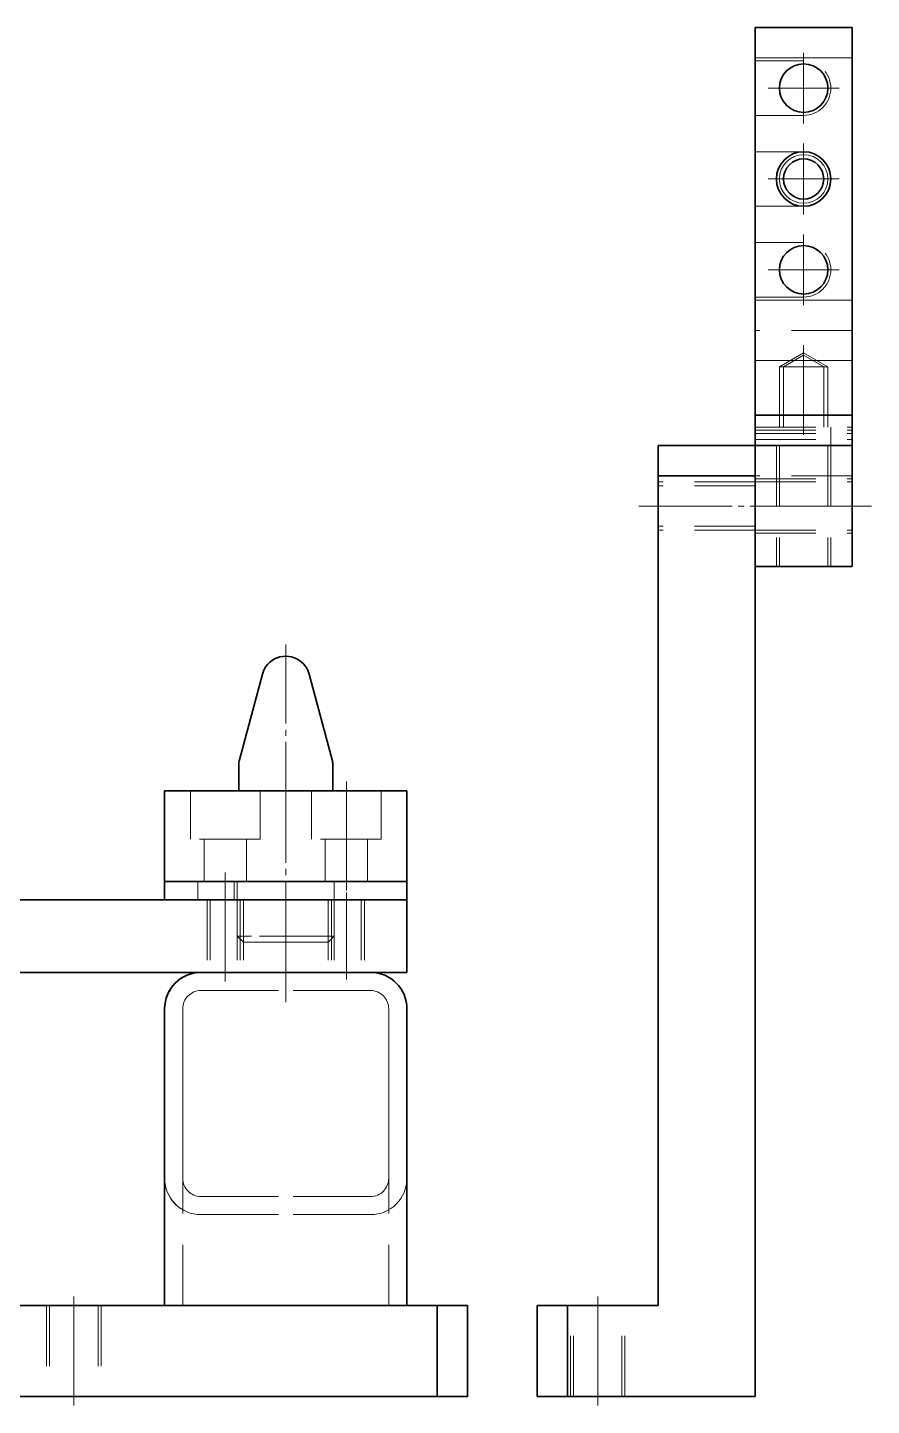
# Model space of a CAD drawing. Header units: millimetres. Extents: x 11035 to 42401, y -8968 to 2503.
# Drawn here: x 11517.8 to 11657.1, y 1741.6 to 1969.1 of the extents above; entities that cross this region are included whole.
import ezdxf

# ---------------------------------------------------------------- set-up
doc = ezdxf.new("R2010")
doc.units = ezdxf.units.MM
doc.linetypes.add('CENTER-HOKUTO', pattern=[23, 20, -1, 1, -1])
doc.linetypes.add('HIDDEN-HOKUTO', pattern=[3.8, 2.5, -1.3])
doc.layers.add('AM_7', color=2, linetype='CENTER-HOKUTO', lineweight=30)
doc.layers.add('AM_HID', color=1, linetype='HIDDEN-HOKUTO', lineweight=25)

msp = doc.modelspace()

# ---------------------------------------------------------------- linework, layer by layer
at = {"color": 7, "lineweight": 35, "ltscale": 0.1375}
for p, q in [((11637.914, 1963.566), (11637.914, 1969.066)), ((11637.914, 1963.566), (11637.914, 1969.066)), ((11637.914, 1919.066), (11637.914, 1924.566)), ((11637.914, 1919.066), (11637.914, 1924.566))]:
    msp.add_line(p, q, dxfattribs=at)
at = {"color": 7, "lineweight": 35, "ltscale": 0.4}
for p, q in [((11637.914, 1969.066), (11653.914, 1969.066)), ((11653.914, 1905.066), (11637.914, 1905.066)), ((11621.914, 1900.066), (11637.914, 1900.066)), ((11637.914, 1900.066), (11653.914, 1900.066)), ((11621.914, 1895.066), (11637.914, 1895.066)), ((11637.914, 1880.066), (11653.914, 1880.066))]:
    msp.add_line(p, q, dxfattribs=at)
at = {"color": 7, "lineweight": 35}
for p, q in [((11637.914, 1905.066), (11637.914, 1969.066)), ((11653.914, 1969.066), (11653.914, 1905.066)), ((11637.914, 1900.066), (11637.914, 1880.066)), ((11653.914, 1900.066), (11653.914, 1880.066)), ((11621.914, 1758.066), (11621.914, 1895.066)), ((11637.914, 1895.066), (11637.914, 1743.066)), ((11540.968, 1843.063), (11580.414, 1843.063)), ((11540.414, 1828.063), (11580.414, 1828.063)), ((11467.914, 1825.063), (11580.414, 1825.063)), ((11467.914, 1813.063), (11546.39, 1813.063)), ((11574.414, 1813.063), (11546.414, 1813.063)), ((11546.414, 1813.063), (11574.414, 1813.063)), ((11540.414, 1758.063), (11540.414, 1807.063)), ((11540.414, 1779.063), (11540.414, 1807.063)), ((11580.414, 1758.063), (11580.414, 1807.063)), ((11375.414, 1758.063), (11585.414, 1758.063)), ((11375.414, 1743.063), (11585.414, 1743.063)), ((11637.914, 1743.066), (11606.914, 1743.066))]:
    msp.add_line(p, q, dxfattribs=at)
at = {"color": 7, "lineweight": 35, "ltscale": 0.225}
for p, q in [((11637.914, 1954.566), (11637.914, 1963.566)), ((11637.914, 1939.566), (11637.914, 1948.566)), ((11637.914, 1924.566), (11637.914, 1933.566))]:
    msp.add_line(p, q, dxfattribs=at)
at = {"color": 7, "lineweight": 35, "ltscale": 0.15}
for p, q in [((11637.914, 1948.566), (11637.914, 1954.566)), ((11637.914, 1948.566), (11637.914, 1954.566)), ((11637.914, 1933.566), (11637.914, 1939.566)), ((11637.914, 1933.566), (11637.914, 1939.566))]:
    msp.add_line(p, q, dxfattribs=at)
at = {"color": 7, "lineweight": 35, "ltscale": 0.125}
for p, q in [((11637.914, 1919.066), (11637.914, 1914.066)), ((11637.914, 1900.066), (11637.914, 1905.066)), ((11653.914, 1900.066), (11653.914, 1905.066)), ((11621.914, 1895.066), (11621.914, 1900.066)), ((11637.914, 1900.066), (11637.914, 1895.066)), ((11590.414, 1758.063), (11585.414, 1758.063)), ((11601.914, 1758.066), (11606.914, 1758.066)), ((11590.414, 1743.063), (11585.414, 1743.063)), ((11606.914, 1743.066), (11601.914, 1743.066))]:
    msp.add_line(p, q, dxfattribs=at)
at = {"color": 7, "lineweight": 35, "ltscale": 0.275}
msp.add_line((11637.914, 1903.066), (11637.914, 1914.066), dxfattribs=at)
at = {"color": 7, "lineweight": 35, "ltscale": 0.0125}
for p, q in [((11637.914, 1902.566), (11637.914, 1903.066)), ((11637.914, 1902.066), (11637.914, 1902.566))]:
    msp.add_line(p, q, dxfattribs=at)
at = {"color": 7, "lineweight": 35, "ltscale": 0.025}
for p, q in [((11637.914, 1901.066), (11637.914, 1902.066)), ((11637.914, 1900.066), (11637.914, 1901.066))]:
    msp.add_line(p, q, dxfattribs=at)
at = {"color": 7, "lineweight": 35, "ltscale": 0.365514}
for p, q in [((11556.55, 1862.304), (11552.766, 1848.182)), ((11564.278, 1862.304), (11568.062, 1848.182))]:
    msp.add_line(p, q, dxfattribs=at)
at = {"color": 7, "lineweight": 35, "ltscale": 0.108543}
for p, q in [((11552.664, 1847.405), (11552.664, 1843.063)), ((11568.164, 1847.405), (11568.164, 1843.063))]:
    msp.add_line(p, q, dxfattribs=at)
at = {"color": 7, "lineweight": 35, "ltscale": 0.013864}
msp.add_line((11540.414, 1843.063), (11540.968, 1843.063), dxfattribs=at)
at = {"color": 7, "lineweight": 35, "ltscale": 0.375}
for p, q in [((11540.414, 1843.063), (11540.414, 1828.063)), ((11580.414, 1843.063), (11580.414, 1828.063)), ((11585.414, 1743.063), (11585.414, 1758.063)), ((11590.414, 1743.063), (11590.414, 1758.063)), ((11601.914, 1743.066), (11601.914, 1758.066)), ((11606.914, 1743.066), (11606.914, 1758.066)), ((11606.914, 1758.066), (11621.914, 1758.066))]:
    msp.add_line(p, q, dxfattribs=at)
at = {"color": 7, "lineweight": 35, "ltscale": 0.075}
for p, q in [((11540.414, 1828.063), (11540.414, 1825.063)), ((11580.414, 1828.063), (11580.414, 1825.063))]:
    msp.add_line(p, q, dxfattribs=at)
at = {"color": 7, "lineweight": 35, "ltscale": 0.3}
msp.add_line((11580.414, 1813.063), (11580.414, 1825.063), dxfattribs=at)
at = {"color": 7, "lineweight": 35, "ltscale": 0.149414}
msp.add_line((11574.437, 1813.063), (11580.414, 1813.063), dxfattribs=at)
at = {"color": 7, "lineweight": 35, "ltscale": 0.000377655}
msp.add_line((11540.414, 1779.063), (11540.414, 1779.048), dxfattribs=at)
at = {"color": 7, "lineweight": 35}
for centre, radius in [((11645.914, 1959.066), 4), ((11645.914, 1944.066), 4.5), ((11645.914, 1944.066), 3.323), ((11645.914, 1929.066), 4)]:
    msp.add_circle(centre, radius, dxfattribs=at)
at = {"color": 7, "lineweight": 13}
msp.add_circle((11645.914, 1944.066), 4, dxfattribs=at)
at = {"color": 7, "lineweight": 35}
for centre, radius, start, end in [((11560.414, 1861.269), 4, 144.73451, 165.00185), ((11560.414, 1861.269), 4, 90, 144.73451), ((11560.414, 1861.269), 4, 35.26477, 90), ((11560.414, 1861.269), 4, 14.99833, 35.26477), ((11555.664, 1847.405), 3, 164.99999, 180.00001), ((11565.164, 1847.405), 3, 0, 15), ((11546.414, 1807.063), 6, 90.00002, 179.99998), ((11546.414, 1807.063), 6, 90, 180.00001), ((11574.414, 1807.063), 6, 0.00002, 89.99998), ((11574.414, 1807.063), 6, 0, 90), ((11546.414, 1779.063), 6, 179.99999, 180.29399)]:
    msp.add_arc(centre, radius, start, end, dxfattribs=at)
at = {"layer": 'AM_7', "color": 2, "lineweight": 13}
for p, q in [((11645.914, 1964.916), (11645.914, 1953.216)), ((11651.764, 1959.066), (11640.064, 1959.066)), ((11645.914, 1949.916), (11645.914, 1938.216)), ((11645.914, 1948.386), (11645.914, 1939.745)), ((11651.764, 1944.066), (11640.064, 1944.066)), ((11650.235, 1944.066), (11641.594, 1944.066)), ((11645.914, 1934.916), (11645.914, 1923.216)), ((11651.764, 1929.066), (11640.064, 1929.066)), ((11645.914, 1916.606), (11645.914, 1901.835)), ((11657.114, 1890.066), (11618.714, 1890.066)), ((11560.414, 1808.139), (11560.414, 1867.228)), ((11570.414, 1844.564), (11570.414, 1826.563)), ((11550.414, 1829.564), (11550.414, 1811.563)), ((11570.414, 1826.264), (11570.414, 1811.863)), ((11525.414, 1759.564), (11525.414, 1741.563)), ((11611.914, 1741.566), (11611.914, 1759.566))]:
    msp.add_line(p, q, dxfattribs=at)
at = {"layer": 'AM_HID', "color": 1, "lineweight": 13, "ltscale": 4}
for p, q in [((11637.914, 1969.066), (11653.914, 1969.066)), ((11653.914, 1969.066), (11653.914, 1919.066)), ((11653.914, 1969.066), (11653.914, 1919.066)), ((11637.914, 1964.066), (11653.914, 1964.066)), ((11653.914, 1964.066), (11637.914, 1964.066)), ((11645.914, 1963.566), (11637.914, 1963.566)), ((11645.914, 1963.566), (11637.914, 1963.566)), ((11637.914, 1954.566), (11645.914, 1954.566)), ((11637.914, 1954.566), (11645.914, 1954.566)), ((11645.914, 1948.566), (11637.914, 1948.566)), ((11645.914, 1948.566), (11637.914, 1948.566)), ((11637.914, 1939.566), (11645.914, 1939.566)), ((11637.914, 1939.566), (11645.914, 1939.566)), ((11645.914, 1933.566), (11637.914, 1933.566)), ((11645.914, 1933.566), (11637.914, 1933.566)), ((11637.914, 1924.566), (11645.914, 1924.566)), ((11637.914, 1924.566), (11645.914, 1924.566)), ((11653.914, 1924.066), (11637.914, 1924.066)), ((11637.914, 1924.066), (11653.914, 1924.066)), ((11653.914, 1919.066), (11637.914, 1919.066)), ((11653.914, 1919.066), (11637.914, 1919.066)), ((11653.914, 1914.066), (11653.914, 1919.066)), ((11653.914, 1914.066), (11637.914, 1914.066)), ((11637.914, 1914.066), (11653.914, 1914.066)), ((11645.914, 1915.375), (11641.914, 1913.066)), ((11645.914, 1915.375), (11641.914, 1913.066)), ((11645.914, 1914.984), (11642.591, 1913.066)), ((11645.914, 1915.375), (11649.914, 1913.066)), ((11645.914, 1915.375), (11649.914, 1913.066)), ((11645.914, 1914.984), (11649.238, 1913.066)), ((11653.914, 1903.066), (11653.914, 1914.066)), ((11647.832, 1913.066), (11641.914, 1913.066)), ((11647.832, 1913.066), (11641.914, 1913.066)), ((11641.914, 1903.066), (11641.914, 1913.066)), ((11641.914, 1903.066), (11641.914, 1913.066)), ((11641.914, 1903.066), (11641.914, 1913.066)), ((11647.508, 1913.066), (11642.591, 1913.066)), ((11642.591, 1903.066), (11642.591, 1913.066)), ((11649.914, 1913.066), (11643.997, 1913.066)), ((11649.914, 1913.066), (11643.997, 1913.066)), ((11649.238, 1913.066), (11644.321, 1913.066)), ((11649.238, 1903.066), (11649.238, 1913.066)), ((11649.914, 1903.066), (11649.914, 1913.066)), ((11649.914, 1903.066), (11649.914, 1913.066)), ((11649.914, 1903.066), (11649.914, 1913.066)), ((11637.914, 1903.066), (11653.914, 1903.066)), ((11637.914, 1903.066), (11653.914, 1903.066)), ((11637.914, 1902.566), (11653.914, 1902.566)), ((11637.914, 1902.566), (11653.914, 1902.566)), ((11637.914, 1902.066), (11653.914, 1902.066)), ((11637.914, 1902.066), (11653.914, 1902.066)), ((11650.414, 1902.566), (11650.414, 1903.066)), ((11650.414, 1902.566), (11650.414, 1903.066)), ((11650.414, 1902.566), (11650.414, 1903.066)), ((11650.414, 1902.066), (11650.414, 1902.566)), ((11650.414, 1902.066), (11650.414, 1902.566)), ((11650.414, 1902.066), (11650.414, 1902.566)), ((11650.414, 1901.066), (11650.414, 1902.066)), ((11650.414, 1901.066), (11650.414, 1902.066)), ((11650.414, 1901.066), (11650.414, 1902.066)), ((11653.914, 1902.566), (11653.914, 1903.066)), ((11653.914, 1902.066), (11653.914, 1902.566)), ((11653.914, 1901.066), (11653.914, 1902.066)), ((11637.914, 1901.066), (11653.914, 1901.066)), ((11637.914, 1901.066), (11653.914, 1901.066)), ((11637.914, 1900.066), (11653.914, 1900.066)), ((11637.914, 1900.066), (11653.914, 1900.066)), ((11641.414, 1900.066), (11641.414, 1880.066)), ((11641.914, 1900.066), (11641.914, 1880.066)), ((11641.914, 1900.066), (11641.914, 1880.066)), ((11649.914, 1900.066), (11649.914, 1880.066)), ((11649.914, 1900.066), (11649.914, 1880.066)), ((11650.414, 1900.066), (11650.414, 1901.066)), ((11650.414, 1900.066), (11650.414, 1901.066)), ((11650.414, 1900.066), (11650.414, 1901.066)), ((11650.414, 1900.066), (11650.414, 1880.066)), ((11653.914, 1900.066), (11653.914, 1901.066)), ((11621.914, 1895.066), (11637.914, 1895.066)), ((11637.914, 1894.066), (11621.914, 1894.066)), ((11637.914, 1894.066), (11621.914, 1894.066)), ((11637.914, 1893.389), (11621.914, 1893.389)), ((11637.914, 1893.389), (11621.914, 1893.389)), ((11653.914, 1895.066), (11637.914, 1895.066)), ((11637.914, 1894.566), (11653.914, 1894.566)), ((11637.914, 1894.566), (11653.914, 1894.566)), ((11637.914, 1894.066), (11653.914, 1894.066)), ((11637.914, 1894.066), (11653.914, 1894.066)), ((11637.914, 1886.742), (11621.914, 1886.742)), ((11637.914, 1886.742), (11621.914, 1886.742)), ((11637.914, 1886.066), (11621.914, 1886.066)), ((11637.914, 1886.066), (11621.914, 1886.066)), ((11637.914, 1886.066), (11653.914, 1886.066)), ((11637.914, 1886.066), (11653.914, 1886.066)), ((11637.914, 1885.566), (11653.914, 1885.566)), ((11637.914, 1885.566), (11653.914, 1885.566)), ((11544.664, 1843.063), (11544.664, 1835.063)), ((11544.664, 1843.063), (11544.664, 1835.063)), ((11556.164, 1843.063), (11556.164, 1835.063)), ((11556.164, 1843.063), (11556.164, 1835.063)), ((11564.664, 1843.063), (11564.664, 1835.063)), ((11564.664, 1843.063), (11564.664, 1835.063)), ((11576.164, 1843.063), (11576.164, 1835.063)), ((11576.164, 1843.063), (11576.164, 1835.063)), ((11556.164, 1835.063), (11544.664, 1835.063)), ((11546.914, 1835.063), (11546.914, 1828.063)), ((11546.914, 1835.063), (11546.914, 1828.063)), ((11553.914, 1835.063), (11553.914, 1828.063)), ((11553.914, 1835.063), (11553.914, 1828.063)), ((11576.164, 1835.063), (11564.664, 1835.063)), ((11566.914, 1835.063), (11566.914, 1828.063)), ((11566.914, 1835.063), (11566.914, 1828.063)), ((11573.914, 1835.063), (11573.914, 1828.063)), ((11573.914, 1835.063), (11573.914, 1828.063)), ((11540.414, 1828.063), (11540.968, 1828.063)), ((11540.968, 1828.063), (11580.414, 1828.063)), ((11545.914, 1828.063), (11545.914, 1825.063)), ((11545.914, 1828.063), (11545.914, 1825.063)), ((11551.914, 1828.063), (11551.914, 1825.063)), ((11552.414, 1828.063), (11552.414, 1819.063)), ((11568.414, 1828.063), (11568.414, 1819.063)), ((11540.414, 1825.063), (11580.414, 1825.063)), ((11547.414, 1825.063), (11547.414, 1813.063)), ((11547.414, 1825.063), (11547.414, 1813.063)), ((11547.955, 1825.063), (11547.955, 1813.063)), ((11547.955, 1825.063), (11547.955, 1813.063)), ((11552.414, 1825.063), (11552.414, 1813.063)), ((11552.872, 1825.063), (11552.872, 1813.063)), ((11552.872, 1825.063), (11552.872, 1813.063)), ((11553.414, 1825.063), (11553.414, 1813.063)), ((11553.414, 1825.063), (11553.414, 1813.063)), ((11567.414, 1825.063), (11567.414, 1813.063)), ((11567.414, 1825.063), (11567.414, 1813.063)), ((11567.955, 1825.063), (11567.955, 1813.063)), ((11567.955, 1825.063), (11567.955, 1813.063)), ((11568.414, 1825.063), (11568.414, 1813.063)), ((11572.872, 1825.063), (11572.872, 1813.063)), ((11572.872, 1825.063), (11572.872, 1813.063)), ((11573.414, 1825.063), (11573.414, 1813.063)), ((11573.414, 1825.063), (11573.414, 1813.063)), ((11554.757, 1819.063), (11552.414, 1819.063)), ((11553.414, 1818.063), (11552.414, 1819.063)), ((11555.464, 1818.063), (11553.414, 1818.063)), ((11566.071, 1819.063), (11554.757, 1819.063)), ((11566.071, 1819.063), (11554.757, 1819.063)), ((11565.364, 1818.063), (11555.464, 1818.063)), ((11567.414, 1818.063), (11565.364, 1818.063)), ((11568.414, 1819.063), (11566.071, 1819.063)), ((11567.414, 1818.063), (11568.414, 1819.063)), ((11546.39, 1813.063), (11574.437, 1813.063)), ((11574.414, 1813.063), (11546.414, 1813.063)), ((11574.414, 1810.063), (11546.414, 1810.063)), ((11546.414, 1810.063), (11574.414, 1810.063)), ((11543.414, 1758.063), (11543.414, 1807.063)), ((11543.414, 1807.063), (11543.414, 1779.063)), ((11577.414, 1758.063), (11577.414, 1807.063)), ((11577.414, 1807.063), (11577.414, 1779.063)), ((11580.414, 1807.063), (11580.414, 1779.063)), ((11546.414, 1776.063), (11574.414, 1776.063)), ((11574.414, 1776.063), (11546.414, 1776.063)), ((11546.414, 1773.063), (11574.414, 1773.063)), ((11574.414, 1773.063), (11546.414, 1773.063)), ((11546.414, 1773.063), (11574.414, 1773.063)), ((11520.914, 1758.063), (11520.914, 1743.063)), ((11520.914, 1758.063), (11520.914, 1743.063)), ((11521.414, 1758.063), (11521.414, 1743.063)), ((11529.414, 1758.063), (11529.414, 1743.063)), ((11529.914, 1758.063), (11529.914, 1743.063)), ((11529.914, 1758.063), (11529.914, 1743.063)), ((11546.414, 1758.063), (11540.414, 1758.063)), ((11574.414, 1758.063), (11546.414, 1758.063)), ((11580.414, 1758.063), (11574.414, 1758.063)), ((11585.414, 1758.063), (11585.414, 1743.063)), ((11606.914, 1743.066), (11606.914, 1758.066)), ((11607.414, 1743.066), (11607.414, 1758.066)), ((11607.414, 1743.066), (11607.414, 1758.066)), ((11607.914, 1743.066), (11607.914, 1758.066)), ((11607.914, 1743.066), (11607.914, 1758.066)), ((11615.914, 1743.066), (11615.914, 1758.066)), ((11615.914, 1743.066), (11615.914, 1758.066)), ((11616.414, 1743.066), (11616.414, 1758.066)), ((11616.414, 1743.066), (11616.414, 1758.066))]:
    msp.add_line(p, q, dxfattribs=at)
for centre, radius, start, end in [((11645.914, 1959.066), 4.5, 270, 90), ((11645.914, 1959.066), 4.5, 270, 90), ((11645.914, 1944.066), 4.5, 270, 90), ((11645.914, 1944.066), 3.323, 61.35166, 62.39789), ((11645.914, 1929.066), 4.5, 270, 90), ((11645.914, 1929.066), 4.5, 270, 90), ((11546.414, 1807.063), 6, 90, 179.99999), ((11574.414, 1807.063), 6, 0, 90), ((11546.414, 1807.063), 3, 90.00002, 180.00001), ((11546.414, 1807.063), 3, 90.00002, 179.99999), ((11574.414, 1807.063), 3, 359.99999, 89.99998), ((11574.414, 1807.063), 3, 0.00001, 89.99996), ((11546.414, 1779.063), 6, 180.00002, 269.99998), ((11546.414, 1779.063), 6, 180.1443, 270), ((11546.414, 1779.063), 6, 180.29399, 270), ((11546.414, 1779.063), 3, 179.99999, 269.99998), ((11546.414, 1779.063), 3, 180.00001, 269.99997), ((11574.414, 1779.063), 6, 270.00002, 359.99997), ((11574.414, 1779.063), 3, 270.00002, 0.00001), ((11574.414, 1779.063), 6, 270, 0), ((11574.414, 1779.063), 3, 270.00003, 359.99999), ((11574.414, 1779.063), 6, 270, 0)]:
    msp.add_arc(centre, radius, start, end, dxfattribs=at)

doc.saveas('drawing.dxf')
